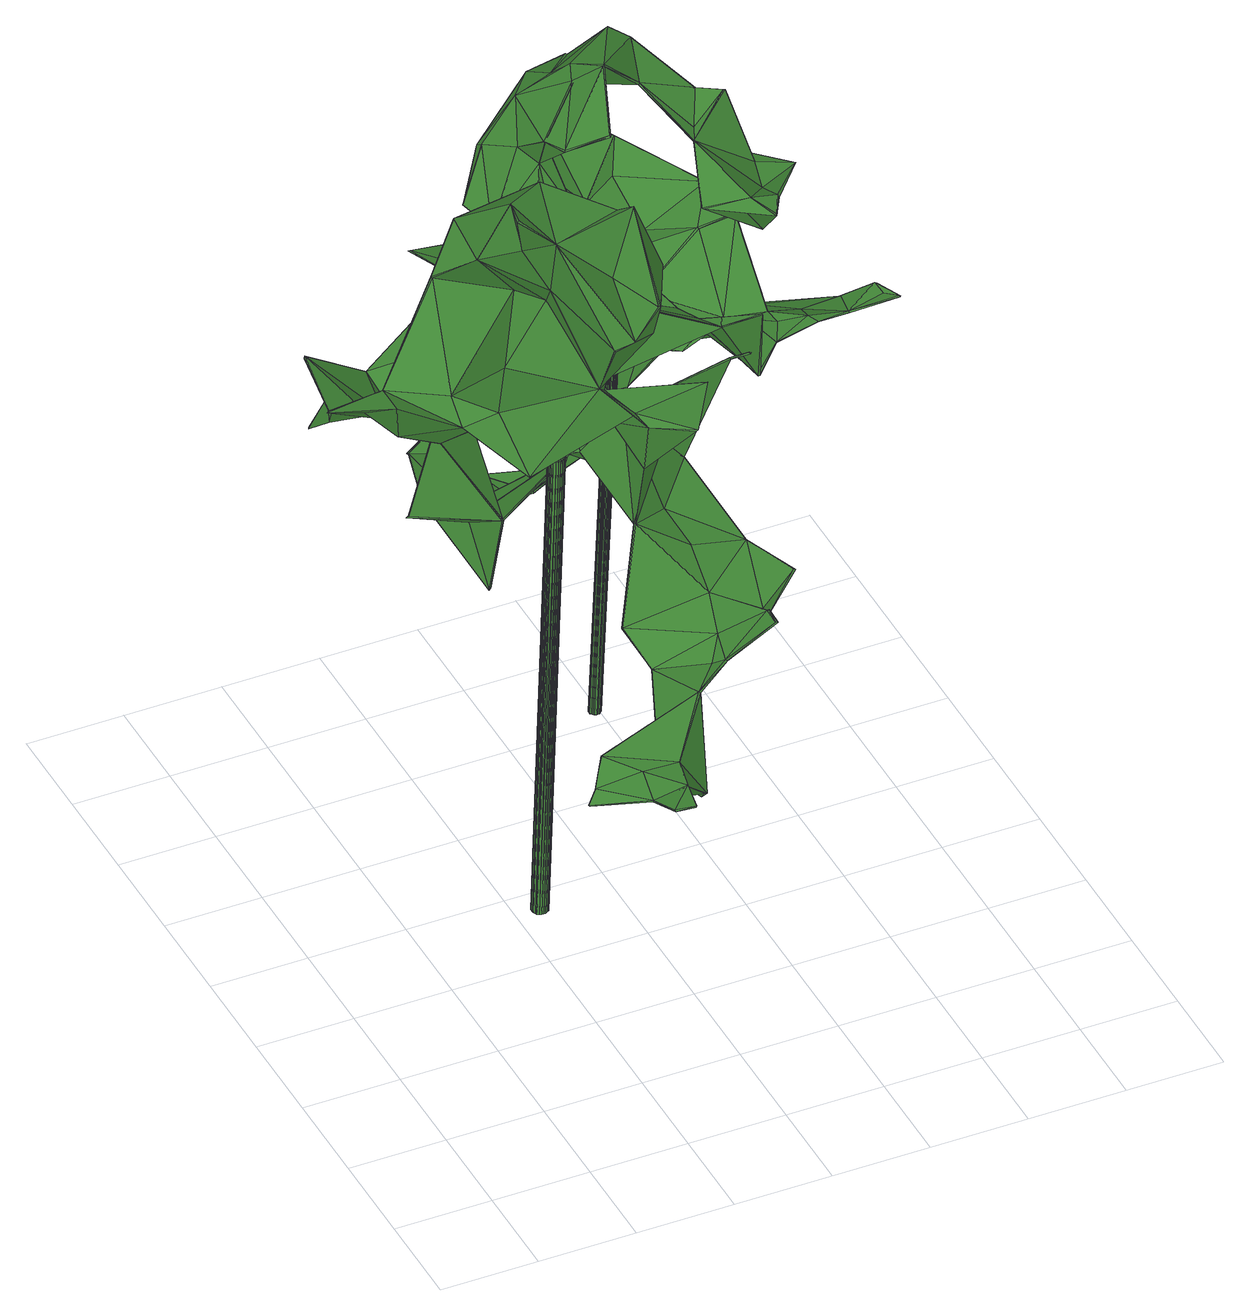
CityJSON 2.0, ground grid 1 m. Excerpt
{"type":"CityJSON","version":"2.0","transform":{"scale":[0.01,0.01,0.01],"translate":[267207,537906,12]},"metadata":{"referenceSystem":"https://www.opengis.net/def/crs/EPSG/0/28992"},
"CityObjects":{
"tree1":{"type":"SolitaryVegetationObject","attributes":{"gtid":422,"crown_width_m":4.27,"crown_median_z":18.06,"crown_r50_m":0.261,"crown_porosity":0.934,"trunk_H_m":5.56,"trunk_DBH_m":0.164,"trunk_radius_m":0.082,"trunk_base_height_m":12.5,"original_gtid":"478"},"geometry":[{"type":"Solid","lod":"3","boundaries":[[[[0,1,2]],[[3,4,5]],[[6,5,4]],[[7,8,9]],[[10,11,12]],[[13,14,15]],[[3,5,16]],[[17,18,19]],[[20,21,22]],[[23,16,24]],[[25,24,26]],[[27,28,29]],[[17,19,30]],[[31,32,33]],[[20,34,35]],[[36,37,38]],[[1,39,6]],[[40,41,42]],[[39,1,43]],[[44,45,46]],[[47,45,48]],[[49,50,51]],[[52,47,53]],[[53,47,48]],[[54,55,56]],[[57,58,59]],[[57,59,48]],[[60,61,62]],[[63,5,64]],[[64,65,63]],[[47,66,45]],[[67,68,69]],[[70,4,3]],[[71,72,20]],[[73,74,75]],[[3,16,76]],[[77,78,73]],[[79,80,81]],[[82,83,84]],[[0,85,1]],[[20,86,34]],[[87,88,89]],[[58,90,91]],[[81,92,8]],[[5,7,64]],[[93,94,49]],[[95,96,97]],[[98,99,100]],[[52,101,102]],[[9,103,7]],[[20,68,104]],[[23,105,106]],[[107,104,108]],[[80,109,110]],[[111,88,112]],[[0,2,4]],[[39,43,13]],[[80,113,81]],[[108,82,84]],[[28,114,115]],[[51,48,59]],[[51,59,58]],[[116,71,90]],[[115,29,28]],[[117,31,118]],[[119,117,118]],[[120,21,107]],[[92,9,8]],[[121,122,91]],[[93,91,122]],[[82,21,120]],[[90,71,91]],[[52,123,47]],[[89,124,125]],[[112,88,126]],[[127,128,15]],[[49,94,129]],[[124,89,88]],[[64,103,65]],[[9,65,103]],[[130,119,31]],[[31,119,70]],[[0,131,132]],[[133,108,84]],[[134,68,135]],[[136,56,10]],[[79,9,92]],[[106,118,33]],[[49,51,93]],[[9,79,137]],[[7,5,6]],[[138,83,133]],[[139,140,130]],[[141,142,143]],[[41,144,42]],[[145,146,147]],[[145,147,134]],[[144,148,109]],[[13,43,14]],[[45,57,48]],[[48,51,50]],[[20,107,21]],[[57,86,116]],[[70,3,149]],[[86,20,72]],[[134,150,108]],[[62,151,152]],[[62,152,67]],[[135,67,145]],[[128,13,15]],[[127,153,43]],[[128,79,13]],[[154,100,99]],[[136,155,156]],[[133,107,108]],[[114,155,115]],[[129,38,37]],[[157,144,158]],[[69,159,67]],[[23,24,25]],[[87,160,102]],[[161,102,160]],[[161,160,87]],[[108,68,134]],[[118,63,84]],[[25,97,96]],[[25,96,18]],[[131,138,132]],[[141,143,36]],[[37,36,143]],[[162,54,163]],[[142,29,143]],[[90,164,116]],[[165,25,26]],[[115,87,102]],[[129,166,49]],[[31,139,130]],[[67,135,68]],[[133,167,107]],[[168,169,126]],[[37,166,129]],[[62,67,159]],[[83,167,133]],[[87,89,161]],[[139,119,140]],[[57,44,46]],[[44,57,45]],[[56,163,54]],[[170,171,156]],[[95,165,172]],[[173,95,172]],[[90,58,164]],[[31,33,118]],[[106,33,32]],[[144,92,158]],[[81,158,92]],[[118,70,119]],[[113,157,158]],[[10,125,174]],[[69,68,20]],[[174,125,124]],[[173,163,146]],[[63,118,175]],[[151,12,152]],[[11,152,12]],[[128,137,79]],[[99,98,148]],[[31,117,139]],[[176,177,30]],[[86,72,116]],[[76,149,3]],[[76,16,149]],[[96,178,18]],[[0,4,70]],[[6,2,1]],[[4,2,6]],[[8,179,39]],[[6,39,179]],[[27,29,142]],[[106,142,141]],[[118,106,141]],[[69,20,180]],[[43,153,14]],[[82,22,21]],[[130,140,119]],[[5,63,181]],[[150,147,146]],[[175,24,16]],[[181,175,16]],[[102,60,123]],[[161,60,102]],[[56,182,11]],[[87,115,155]],[[62,183,184]],[[30,19,176]],[[8,39,13]],[[82,120,167]],[[120,107,167]],[[82,167,83]],[[28,27,105]],[[146,145,11]],[[168,88,111]],[[174,88,168]],[[124,88,174]],[[14,153,15]],[[15,153,127]],[[139,117,119]],[[25,18,185]],[[87,126,88]],[[16,32,149]],[[169,112,126]],[[170,54,25]],[[170,156,54]],[[71,116,72]],[[106,27,142]],[[36,108,150]],[[11,182,146]],[[161,186,60]],[[172,162,163]],[[57,187,34]],[[86,57,34]],[[32,70,149]],[[63,65,138]],[[171,146,163]],[[171,150,146]],[[97,25,165]],[[176,185,177]],[[30,177,17]],[[185,17,177]],[[46,187,57]],[[97,165,95]],[[42,74,40]],[[73,75,77]],[[45,187,46]],[[173,172,163]],[[138,133,84]],[[62,159,183]],[[45,66,187]],[[34,187,66]],[[123,60,62]],[[186,89,125]],[[186,125,62]],[[109,148,98]],[[81,113,158]],[[66,183,188]],[[159,188,183]],[[134,135,145]],[[189,55,54]],[[48,50,53]],[[176,19,178]],[[176,178,96]],[[36,150,171]],[[60,186,61]],[[89,186,161]],[[10,151,125]],[[176,96,189]],[[56,171,163]],[[40,74,73]],[[166,37,190]],[[180,188,159]],[[78,100,73]],[[77,75,191]],[[74,191,75]],[[110,191,80]],[[40,100,154]],[[80,79,109]],[[109,79,92]],[[92,144,109]],[[79,81,13]],[[134,147,150]],[[81,8,13]],[[10,12,151]],[[99,148,154]],[[181,63,175]],[[56,173,146]],[[115,101,29]],[[52,143,101]],[[115,102,101]],[[156,155,114]],[[87,155,136]],[[143,29,101]],[[111,112,169]],[[174,168,136]],[[10,174,136]],[[94,38,129]],[[20,104,107]],[[108,104,68]],[[138,65,132]],[[93,122,94]],[[71,121,91]],[[127,43,132]],[[111,169,168]],[[152,11,145]],[[94,22,38]],[[108,22,82]],[[36,38,22]],[[36,22,108]],[[49,166,50]],[[22,94,122]],[[121,71,20]],[[95,192,96]],[[152,145,67]],[[25,185,176]],[[132,43,193]],[[52,102,123]],[[141,162,175]],[[141,175,118]],[[114,189,156]],[[25,189,114]],[[118,84,83]],[[138,84,63]],[[62,61,186]],[[151,62,125]],[[23,162,170]],[[23,170,114]],[[114,170,25]],[[6,179,7]],[[8,7,179]],[[0,132,193]],[[171,170,36]],[[36,170,141]],[[162,141,170]],[[194,9,137]],[[11,10,56]],[[56,156,171]],[[56,136,156]],[[66,47,184]],[[183,66,184]],[[20,122,121]],[[22,122,20]],[[74,80,191]],[[40,73,100]],[[98,100,110]],[[110,100,191]],[[113,42,157]],[[98,110,109]],[[41,148,144]],[[40,154,41]],[[41,154,148]],[[157,42,144]],[[20,35,180]],[[180,35,188]],[[66,188,35]],[[66,35,34]],[[180,159,69]],[[64,7,103]],[[17,185,18]],[[16,106,32]],[[23,106,16]],[[70,32,31]],[[118,195,70]],[[138,195,118]],[[138,118,83]],[[131,195,138]],[[70,195,0]],[[131,0,195]],[[19,18,178]],[[16,5,181]],[[106,105,27]],[[132,194,127]],[[128,127,194]],[[65,194,132]],[[194,65,9]],[[114,105,23]],[[28,105,114]],[[23,54,162]],[[25,54,23]],[[173,56,55]],[[136,168,126]],[[126,87,136]],[[80,74,113]],[[74,42,113]],[[52,190,143]],[[37,143,190]],[[78,191,100]],[[52,53,190]],[[77,191,78]],[[50,190,53]],[[50,166,190]],[[25,176,189]],[[189,54,156]],[[189,96,55]],[[196,55,96]],[[62,184,123]],[[123,184,47]],[[164,58,197]],[[116,197,57]],[[116,164,197]],[[57,197,58]],[[196,192,173]],[[95,173,192]],[[196,96,192]],[[172,26,24]],[[172,165,26]],[[162,24,175]],[[162,172,24]],[[91,51,58]],[[93,51,91]],[[173,55,196]],[[193,85,0]],[[193,43,85]],[[1,85,43]],[[194,137,128]],[[56,146,182]],[[198,199,200]],[[198,200,201]],[[201,200,202]],[[201,202,203]],[[200,199,204]],[[200,204,202]],[[202,204,205]],[[202,205,203]],[[204,199,206]],[[204,206,205]],[[205,206,207]],[[205,207,203]],[[206,199,208]],[[206,208,207]],[[207,208,209]],[[207,209,203]],[[208,199,210]],[[208,210,209]],[[209,210,211]],[[209,211,203]],[[210,199,212]],[[210,212,211]],[[211,212,213]],[[211,213,203]],[[212,199,214]],[[212,214,213]],[[213,214,215]],[[213,215,203]],[[214,199,216]],[[214,216,215]],[[215,216,217]],[[215,217,203]],[[216,199,218]],[[216,218,217]],[[217,218,219]],[[217,219,203]],[[218,199,220]],[[218,220,219]],[[219,220,221]],[[219,221,203]],[[220,199,222]],[[220,222,221]],[[221,222,223]],[[221,223,203]],[[222,199,224]],[[222,224,223]],[[223,224,225]],[[223,225,203]],[[224,199,226]],[[224,226,225]],[[225,226,227]],[[225,227,203]],[[226,199,228]],[[226,228,227]],[[227,228,229]],[[227,229,203]],[[228,199,230]],[[228,230,229]],[[229,230,231]],[[229,231,203]],[[230,199,232]],[[230,232,231]],[[231,232,233]],[[231,233,203]],[[232,199,234]],[[232,234,233]],[[233,234,235]],[[233,235,203]],[[234,199,236]],[[234,236,235]],[[235,236,237]],[[235,237,203]],[[236,199,238]],[[236,238,237]],[[237,238,239]],[[237,239,203]],[[238,199,240]],[[238,240,239]],[[239,240,241]],[[239,241,203]],[[240,199,242]],[[240,242,241]],[[241,242,243]],[[241,243,203]],[[242,199,244]],[[242,244,243]],[[243,244,245]],[[243,245,203]],[[244,199,246]],[[244,246,245]],[[245,246,247]],[[245,247,203]],[[246,199,198]],[[246,198,247]],[[247,198,201]],[[247,201,203]]]]}]},
"tree2":{"type":"SolitaryVegetationObject","attributes":{"gtid":423,"crown_width_m":3.43,"crown_median_z":17.77,"crown_r50_m":0.241,"crown_porosity":0.934,"trunk_H_m":4.87,"trunk_DBH_m":0.117,"trunk_radius_m":0.0587,"trunk_base_height_m":12.9,"original_gtid":"479"},"geometry":[{"type":"Solid","lod":"3","boundaries":[[[[248,249,250]],[[251,252,253]],[[254,255,256]],[[257,258,259]],[[260,261,262]],[[263,264,265]],[[266,263,265]],[[267,268,269]],[[270,271,272]],[[272,273,274]],[[275,276,277]],[[278,279,280]],[[281,279,278]],[[261,282,262]],[[283,284,285]],[[286,287,288]],[[289,290,291]],[[270,272,274]],[[292,293,294]],[[261,295,296]],[[272,297,273]],[[298,259,299]],[[287,300,301]],[[302,303,304]],[[251,305,306]],[[307,306,308]],[[277,309,310]],[[311,312,313]],[[308,314,307]],[[260,295,261]],[[315,316,317]],[[318,319,320]],[[286,321,287]],[[322,323,324]],[[325,326,327]],[[328,305,329]],[[275,330,331]],[[332,275,331]],[[300,269,268]],[[311,333,312]],[[332,276,275]],[[256,255,334]],[[335,336,337]],[[338,339,340]],[[341,342,343]],[[290,344,345]],[[291,290,345]],[[254,346,347]],[[348,333,349]],[[348,349,350]],[[284,303,351]],[[352,279,353]],[[287,321,300]],[[354,355,356]],[[322,324,270]],[[357,358,359]],[[306,360,251]],[[268,361,300]],[[337,362,363]],[[343,363,362]],[[364,365,366]],[[367,368,265]],[[299,259,369]],[[370,285,348]],[[353,265,357]],[[291,371,351]],[[324,372,270]],[[326,373,374]],[[375,376,377]],[[345,373,371]],[[294,378,346]],[[376,299,369]],[[248,270,372]],[[379,380,381]],[[258,382,383]],[[342,293,292]],[[341,293,342]],[[374,376,384]],[[385,386,328]],[[387,388,389]],[[389,388,334]],[[272,271,297]],[[390,281,391]],[[392,330,393]],[[354,394,395]],[[396,397,398]],[[399,400,401]],[[399,401,402]],[[403,404,405]],[[322,406,323]],[[264,367,407]],[[264,263,367]],[[257,408,409]],[[410,281,390]],[[378,381,346]],[[411,367,412]],[[352,353,357]],[[395,413,414]],[[311,415,269]],[[399,356,355]],[[360,416,410]],[[281,410,416]],[[398,416,306]],[[306,416,360]],[[399,355,347]],[[417,418,419]],[[416,353,281]],[[265,353,416]],[[304,303,284]],[[420,331,330]],[[352,278,280]],[[352,280,288]],[[323,288,324]],[[324,288,421]],[[265,368,357]],[[422,423,417]],[[424,379,425]],[[426,427,375]],[[428,427,426]],[[328,429,305]],[[360,390,430]],[[345,371,291]],[[379,316,315]],[[379,431,316]],[[432,433,434]],[[385,267,435]],[[385,435,326]],[[436,417,310]],[[368,367,437]],[[395,387,389]],[[395,394,387]],[[360,410,390]],[[438,352,364]],[[313,332,420]],[[429,411,439]],[[429,439,308]],[[375,384,376]],[[440,397,396]],[[404,397,440]],[[316,441,442]],[[351,333,285]],[[262,282,259]],[[268,443,361]],[[398,444,440]],[[315,380,379]],[[394,354,356]],[[384,428,445]],[[371,373,326]],[[446,338,447]],[[448,292,449]],[[288,323,286]],[[338,450,431]],[[298,252,451]],[[253,252,298]],[[356,452,387]],[[350,406,453]],[[299,454,298]],[[392,415,311]],[[447,411,446]],[[297,455,273]],[[274,273,455]],[[403,266,456]],[[298,451,259]],[[356,387,394]],[[457,282,296]],[[402,401,424]],[[265,264,407]],[[310,419,458]],[[346,254,424]],[[266,405,367]],[[432,260,433]],[[371,326,459]],[[329,305,251]],[[252,360,430]],[[367,263,266]],[[392,313,420]],[[419,460,458]],[[419,461,460]],[[446,462,450]],[[334,388,256]],[[306,444,398]],[[424,463,346]],[[295,419,418]],[[347,255,254]],[[291,351,303]],[[364,352,357]],[[359,364,357]],[[452,356,402]],[[251,360,252]],[[253,445,251]],[[370,437,283]],[[317,400,315]],[[367,405,404]],[[313,276,332]],[[292,448,342]],[[464,465,466]],[[342,448,343]],[[467,414,413]],[[316,442,317]],[[322,270,274]],[[274,455,322]],[[460,461,277]],[[328,426,358]],[[359,358,426]],[[453,322,468]],[[355,414,255]],[[355,255,347]],[[265,407,367]],[[270,248,271]],[[373,469,470]],[[471,320,375]],[[398,440,396]],[[422,417,436]],[[295,377,472]],[[328,358,268]],[[466,473,422]],[[423,422,473]],[[466,465,473]],[[329,426,328]],[[390,426,319]],[[390,359,426]],[[331,420,332]],[[461,432,474]],[[265,456,266]],[[453,406,322]],[[248,350,271]],[[467,413,475]],[[348,475,413]],[[350,475,348]],[[395,389,413]],[[348,413,389]],[[452,388,387]],[[476,364,366]],[[317,442,340]],[[248,250,350]],[[340,339,317]],[[390,391,366]],[[327,477,470]],[[450,441,431]],[[431,441,316]],[[476,366,391]],[[376,477,299]],[[383,433,260]],[[402,356,399]],[[474,377,295]],[[256,402,254]],[[424,254,402]],[[350,250,475]],[[378,294,425]],[[343,448,363]],[[477,384,299]],[[389,467,361]],[[311,313,392]],[[421,372,324]],[[288,280,421]],[[378,478,381]],[[325,303,302]],[[327,470,325]],[[298,454,253]],[[371,479,351]],[[422,436,479]],[[480,481,482]],[[371,459,479]],[[306,307,482]],[[257,259,451]],[[399,380,315]],[[483,444,306]],[[424,425,463]],[[322,484,468]],[[411,412,446]],[[352,485,279]],[[446,412,486]],[[482,481,306]],[[268,267,385]],[[306,481,483]],[[487,488,289]],[[333,351,312]],[[297,468,455]],[[296,472,457]],[[466,489,464]],[[271,350,297]],[[368,370,361]],[[320,408,451]],[[351,285,284]],[[283,285,370]],[[468,350,453]],[[468,297,350]],[[390,319,318]],[[393,489,392]],[[392,489,466]],[[361,370,348]],[[361,348,389]],[[249,372,421]],[[472,376,457]],[[369,457,376]],[[296,282,261]],[[248,372,249]],[[317,339,400]],[[389,334,467]],[[255,414,467]],[[255,467,334]],[[361,467,475]],[[293,425,294]],[[341,425,293]],[[411,447,439]],[[384,427,428]],[[375,427,384]],[[446,450,338]],[[262,258,383]],[[480,307,314]],[[482,307,480]],[[390,365,359]],[[359,365,364]],[[366,365,390]],[[490,491,425]],[[449,425,491]],[[449,491,490]],[[474,432,492]],[[493,492,432]],[[292,463,449]],[[461,260,432]],[[295,260,461]],[[443,268,358]],[[308,494,314]],[[375,319,426]],[[306,429,308]],[[311,269,333]],[[395,414,495]],[[404,440,367]],[[333,269,300]],[[350,349,406]],[[326,325,385]],[[361,249,301]],[[382,409,433]],[[277,461,474]],[[480,483,481]],[[455,484,322]],[[368,437,370]],[[301,300,361]],[[333,348,285]],[[479,459,435]],[[479,435,267]],[[326,435,459]],[[328,386,437]],[[429,328,437]],[[302,386,325]],[[385,325,386]],[[402,388,452]],[[402,256,388]],[[304,284,283]],[[479,267,415]],[[479,415,422]],[[262,383,260]],[[379,381,478]],[[478,425,379]],[[425,478,378]],[[368,358,357]],[[424,401,431]],[[431,379,424]],[[327,326,374]],[[411,429,437]],[[259,258,262]],[[437,386,283]],[[375,377,492]],[[296,295,472]],[[474,492,377]],[[375,492,471]],[[392,420,330]],[[496,408,320]],[[318,430,390]],[[315,400,399]],[[268,385,328]],[[313,309,276]],[[252,430,320]],[[451,252,320]],[[283,386,304]],[[442,441,340]],[[338,400,339]],[[477,374,470]],[[470,374,373]],[[376,374,477]],[[278,391,281]],[[338,431,401]],[[443,358,361]],[[361,358,368]],[[338,401,400]],[[425,449,463]],[[472,377,376]],[[465,277,474]],[[471,492,496]],[[291,303,289]],[[496,493,409]],[[409,493,434]],[[464,277,465]],[[496,492,493]],[[352,287,497]],[[422,415,466]],[[415,392,466]],[[445,428,251]],[[480,314,494]],[[259,282,369]],[[494,483,480]],[[494,308,483]],[[253,454,445]],[[464,275,277]],[[421,280,485]],[[417,419,310]],[[487,303,325]],[[382,433,383]],[[323,321,286]],[[278,438,391]],[[391,438,476]],[[476,438,364]],[[320,430,318]],[[445,454,384]],[[436,310,309]],[[436,309,313]],[[299,384,454]],[[477,327,384]],[[327,374,384]],[[289,488,290]],[[275,464,489]],[[323,406,321]],[[304,386,302]],[[340,450,462]],[[355,354,495]],[[355,495,414]],[[308,486,483]],[[354,395,495]],[[369,282,457]],[[486,462,446]],[[338,462,447]],[[340,462,338]],[[437,367,411]],[[421,485,497]],[[352,497,485]],[[486,308,439]],[[415,267,269]],[[486,367,440]],[[440,444,486]],[[483,486,444]],[[439,462,486]],[[447,462,439]],[[345,344,373]],[[426,329,428]],[[469,344,290]],[[373,344,469]],[[343,362,341]],[[416,456,265]],[[403,456,416]],[[409,408,496]],[[381,380,346]],[[451,408,257]],[[294,463,292]],[[346,463,294]],[[347,380,399]],[[319,375,320]],[[496,320,471]],[[347,346,380]],[[487,289,303]],[[429,306,498]],[[251,428,329]],[[493,432,434]],[[438,278,352]],[[281,353,279]],[[287,352,288]],[[409,434,433]],[[280,279,485]],[[489,330,275]],[[489,393,330]],[[460,277,458]],[[277,310,458]],[[419,295,461]],[[321,406,499]],[[321,499,333]],[[333,300,321]],[[479,436,312]],[[499,349,333]],[[499,406,349]],[[257,409,382]],[[257,382,258]],[[479,312,351]],[[486,412,367]],[[448,449,490]],[[473,418,423]],[[490,363,448]],[[335,500,336]],[[295,418,474]],[[403,416,398]],[[423,418,417]],[[363,335,337]],[[490,335,363]],[[277,276,309]],[[469,290,488]],[[325,470,487]],[[490,500,335]],[[425,500,490]],[[341,500,425]],[[455,468,484]],[[403,405,266]],[[404,403,397]],[[398,397,403]],[[341,362,500]],[[470,488,487]],[[469,488,470]],[[429,498,305]],[[306,305,498]],[[436,313,312]],[[336,362,337]],[[336,500,362]],[[450,340,441]],[[361,250,249]],[[475,250,361]],[[421,497,249]],[[301,249,497]],[[301,497,287]],[[474,418,465]],[[465,418,473]],[[501,502,503]],[[501,503,504]],[[504,503,505]],[[504,505,506]],[[503,502,507]],[[503,507,505]],[[505,507,508]],[[505,508,506]],[[507,502,509]],[[507,509,508]],[[508,509,510]],[[508,510,506]],[[509,502,511]],[[509,511,510]],[[510,511,512]],[[510,512,506]],[[511,502,513]],[[511,513,512]],[[512,513,514]],[[512,514,506]],[[513,502,515]],[[513,515,514]],[[514,515,516]],[[514,516,506]],[[515,502,517]],[[515,517,516]],[[516,517,518]],[[516,518,506]],[[517,502,519]],[[517,519,518]],[[518,519,520]],[[518,520,506]],[[519,502,521]],[[519,521,520]],[[520,521,522]],[[520,522,506]],[[521,502,523]],[[521,523,522]],[[522,523,524]],[[522,524,506]],[[523,502,525]],[[523,525,524]],[[524,525,526]],[[524,526,506]],[[525,502,527]],[[525,527,526]],[[526,527,528]],[[526,528,506]],[[527,502,529]],[[527,529,528]],[[528,529,530]],[[528,530,506]],[[529,502,531]],[[529,531,530]],[[530,531,532]],[[530,532,506]],[[531,502,533]],[[531,533,532]],[[532,533,534]],[[532,534,506]],[[533,502,535]],[[533,535,534]],[[534,535,536]],[[534,536,506]],[[535,502,537]],[[535,537,536]],[[536,537,538]],[[536,538,506]],[[537,502,539]],[[537,539,538]],[[538,539,540]],[[538,540,506]],[[539,502,541]],[[539,541,540]],[[540,541,542]],[[540,542,506]],[[541,502,543]],[[541,543,542]],[[542,543,544]],[[542,544,506]],[[543,502,545]],[[543,545,544]],[[544,545,546]],[[544,546,506]],[[545,502,547]],[[545,547,546]],[[546,547,548]],[[546,548,506]],[[547,502,549]],[[547,549,548]],[[548,549,550]],[[548,550,506]],[[549,502,501]],[[549,501,550]],[[550,501,504]],[[550,504,506]]]]}]}
},
"vertices":[
[402,304,476],[430,256,466],[403,304,474],[387,391,458],[397,355,471],[324,338,445],[388,272,433],[303,270,408],[320,202,429],[274,237,414],[75,420,646],[84,383,647],[51,386,684],[329,189,440],[370,166,488],[368,167,488],[347,422,484],[227,566,502],[198,535,479],[166,539,489],[236,269,734],[269,262,699],[250,289,714],[268,404,551],[268,402,551],[177,440,493],[168,405,504],[302,461,606],[240,517,595],[244,498,673],[226,567,504],[419,375,634],[340,394,550],[339,392,550],[211,323,820],[219,349,787],[231,397,676],[311,426,755],[268,369,750],[384,229,452],[201,78,396],[207,114,402],[274,121,351],[379,201,473],[171,305,928],[178,339,921],[169,305,927],[159,422,851],[225,376,905],[327,363,794],[241,370,866],[285,334,881],[205,451,800],[225,431,827],[167,406,505],[113,423,515],[131,408,617],[207,301,891],[296,322,891],[284,333,883],[128,359,710],[72,360,703],[58,361,726],[291,312,526],[264,280,435],[264,278,437],[159,371,839],[107,292,715],[156,250,670],[138,280,731],[374,379,529],[274,233,812],[236,233,803],[209,45,405],[235,75,405],[226,38,410],[390,443,478],[226,37,412],[208,46,407],[291,171,429],[243,110,406],[293,171,427],[350,277,698],[301,279,625],[299,280,626],[428,256,467],[235,234,804],[102,491,641],[59,485,628],[35,482,688],[278,226,847],[319,308,825],[258,190,350],[326,338,804],[305,362,772],[172,373,444],[143,456,499],[173,375,443],[164,124,391],[153,116,381],[201,78,398],[213,476,710],[191,442,687],[277,253,409],[267,262,697],[300,460,606],[322,431,580],[275,245,692],[259,292,671],[182,150,405],[207,114,404],[51,507,579],[52,509,579],[276,120,351],[209,486,592],[194,518,689],[249,219,820],[418,374,635],[306,368,617],[419,373,633],[315,223,692],[271,252,810],[297,333,799],[132,413,797],[34,481,686],[15,387,698],[65,494,594],[370,190,485],[327,189,442],[314,397,755],[434,361,645],[344,300,492],[345,263,462],[280,266,627],[165,284,666],[148,278,672],[106,446,624],[319,202,431],[292,310,527],[432,361,646],[433,360,644],[289,450,643],[290,452,642],[251,468,702],[258,171,343],[150,337,672],[124,376,631],[152,337,671],[164,125,389],[389,442,480],[178,352,685],[13,386,697],[71,358,702],[372,190,485],[154,115,380],[182,467,617],[186,459,601],[276,132,338],[277,134,339],[111,325,728],[107,446,626],[85,416,652],[267,403,553],[178,356,538],[276,226,848],[174,374,445],[319,395,789],[313,223,691],[65,492,593],[53,508,578],[188,458,602],[174,429,623],[179,356,536],[177,355,537],[57,465,636],[276,397,555],[167,537,490],[226,565,504],[167,537,488],[337,223,444],[183,362,710],[333,338,511],[122,378,630],[132,411,798],[131,412,799],[198,535,481],[51,388,686],[184,326,873],[204,387,777],[143,456,501],[238,424,802],[235,75,407],[166,404,504],[384,230,454],[335,223,446],[334,337,512],[111,423,514],[260,292,840],[233,375,50],[225,375,50],[233,377,50],[239,351,606],[239,353,606],[231,351,606],[232,379,50],[238,355,606],[231,381,50],[237,357,606],[229,382,50],[236,358,606],[228,383,50],[234,359,606],[225,383,50],[232,359,606],[223,383,50],[229,359,606],[221,382,50],[227,358,606],[220,381,50],[226,357,606],[218,379,50],[224,356,606],[217,378,50],[223,354,606],[217,375,50],[223,352,606],[217,373,50],[223,349,606],[218,371,50],[224,347,606],[219,369,50],[225,346,606],[221,368,50],[227,344,606],[223,367,50],[229,343,606],[225,367,50],[231,343,606],[227,367,50],[233,343,606],[229,368,50],[235,344,606],[231,369,50],[237,345,606],[232,371,50],[238,347,606],[233,373,50],[239,349,606],
[552,503,553],[507,504,541],[525,546,536],[274,581,687],[273,581,689],[260,617,694],[437,636,407],[476,625,453],[455,601,469],[313,554,796],[358,589,827],[322,635,789],[380,565,856],[414,630,843],[367,612,828],[273,578,503],[336,584,546],[265,540,488],[273,578,501],[484,585,615],[419,565,574],[485,584,614],[587,474,559],[595,509,550],[624,479,565],[634,462,572],[633,461,572],[488,477,726],[517,514,702],[460,540,758],[464,400,651],[467,416,567],[469,416,567],[423,400,650],[361,641,798],[427,602,575],[450,629,592],[485,586,613],[514,475,573],[487,481,581],[502,450,571],[427,713,669],[421,737,678],[457,701,646],[325,601,344],[329,615,332],[370,630,337],[433,621,831],[400,687,775],[625,495,567],[285,629,748],[289,649,732],[478,515,561],[478,514,559],[409,652,605],[438,673,628],[436,639,588],[354,568,556],[285,626,577],[233,674,609],[294,659,577],[525,547,706],[506,571,780],[531,568,634],[531,569,635],[561,534,702],[278,691,589],[391,719,427],[389,718,427],[357,738,470],[318,537,692],[345,550,700],[320,579,750],[511,489,576],[587,475,561],[544,471,573],[551,463,569],[400,653,622],[402,652,623],[342,674,687],[382,573,572],[318,538,691],[501,448,721],[501,448,723],[514,474,723],[521,580,622],[470,586,473],[284,675,357],[283,675,356],[283,676,357],[351,687,493],[351,705,486],[349,705,486],[293,637,326],[301,605,345],[281,612,350],[421,735,679],[427,713,671],[415,633,354],[443,656,396],[527,560,530],[525,547,538],[595,510,551],[510,621,635],[468,418,568],[414,434,637],[544,667,476],[503,651,455],[502,652,456],[406,465,630],[382,572,571],[408,466,631],[286,516,697],[456,529,544],[289,648,343],[282,612,351],[416,434,638],[407,465,632],[415,434,639],[329,615,512],[354,567,554],[352,675,779],[429,572,568],[449,690,660],[551,464,568],[387,700,678],[343,674,688],[335,595,755],[353,673,778],[362,640,796],[385,697,325],[405,675,384],[407,675,383],[386,698,326],[321,524,804],[379,565,855],[290,647,731],[419,612,589],[419,613,587],[510,623,485],[456,602,470],[518,594,510],[334,484,656],[422,401,651],[509,495,669],[484,484,709],[544,667,478],[553,635,485],[207,634,471],[208,633,470],[216,612,488],[445,672,401],[390,718,428],[403,677,413],[448,635,446],[217,612,487],[255,642,463],[263,611,494],[552,503,555],[338,584,546],[314,554,795],[320,523,803],[334,484,654],[335,638,516],[334,638,515],[562,595,465],[562,595,463],[529,568,636],[263,540,489],[479,612,741],[458,593,771],[484,589,777],[515,472,721],[502,451,569],[524,564,704],[477,612,740],[398,643,403],[369,631,339],[345,552,699],[320,581,749],[275,582,688],[328,611,551],[287,517,698],[401,677,412],[380,565,854],[357,504,824],[357,502,823],[449,628,593],[526,565,704],[382,573,570],[464,402,651],[320,653,519],[255,644,464],[350,705,485],[357,737,469],[419,565,572],[263,612,496],[262,617,694],[342,672,500],[342,672,502],[301,605,347],[325,603,345],[349,687,492],[303,590,767],[478,621,466],[595,509,552],[261,618,694],[633,462,573],[264,541,488],[398,688,775],[504,571,781],[438,671,630],[467,556,760],[426,587,804],[341,673,501],[369,629,339],[447,496,714],[460,541,756],[492,521,699],[509,585,493],[623,495,568],[387,732,676],[347,692,681],[315,554,796],[399,686,774],[467,556,758],[425,586,802],[526,558,528],[428,412,652],[342,675,689],[384,697,327],[509,620,636],[278,692,588],[232,674,608],[231,674,609],[288,651,568],[624,479,567],[468,417,566],[318,653,518],[386,701,677],[388,731,675],[448,494,714],[291,648,344],[329,616,334],[359,588,825],[357,504,822],[279,691,588],[548,643,476],[322,524,802],[487,480,579],[326,609,551],[493,525,554],[290,649,342],[381,575,90],[375,575,90],[381,577,90],[404,580,577],[404,581,577],[398,580,577],[380,578,90],[403,583,577],[379,579,90],[402,584,577],[378,580,90],[401,585,577],[377,581,90],[399,585,577],[375,581,90],[398,586,577],[373,581,90],[397,585,577],[372,580,90],[395,585,577],[371,579,90],[394,584,577],[370,578,90],[393,583,577],[369,577,90],[392,581,577],[369,575,90],[392,580,577],[369,573,90],[392,578,577],[370,572,90],[393,577,577],[371,571,90],[394,576,577],[372,570,90],[395,575,577],[374,569,90],[397,574,577],[375,569,90],[398,574,577],[377,569,90],[400,574,577],[378,570,90],[401,575,577],[379,571,90],[402,576,577],[380,572,90],[403,577,577],[381,574,90],[404,578,577]
]}
